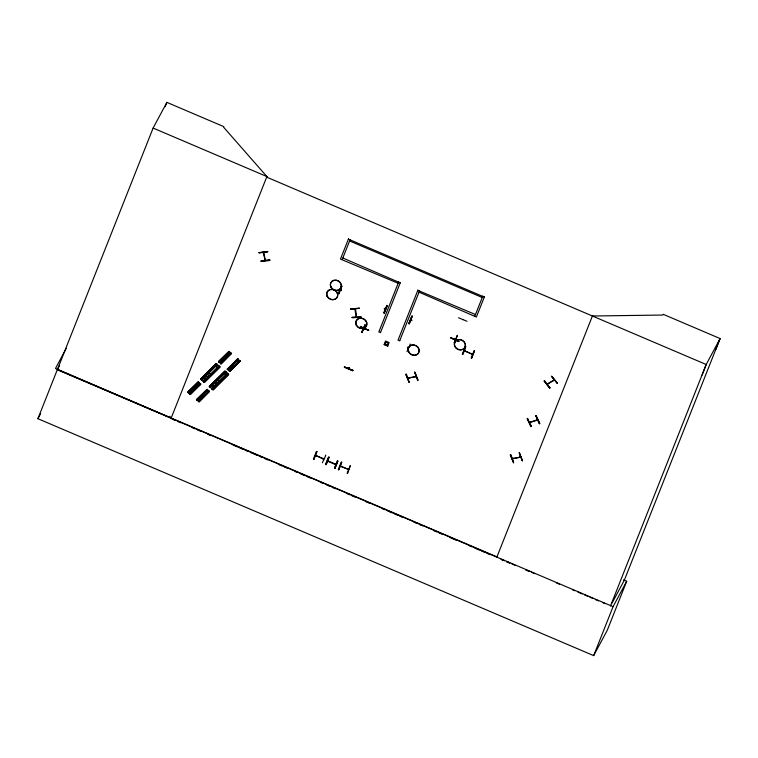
<?xml version="1.0" encoding="UTF-8"?>
<svg xmlns="http://www.w3.org/2000/svg" width="758" height="758" viewBox="0 0 758 758"><rect width="100%" height="100%" fill="white"/><g stroke="black" fill="none" stroke-linecap="round" stroke-linejoin="round"><path stroke-width="1.14" d="M547.418 384.458L548.1 383.434M554.401 380.118L553.615 380.554L554.089 379.853M554.316 380.156L547.257 384.145L554.136 379.872M354.905 309.018L355.388 309.634M529.454 422.386L530.496 421.818M536.967 420.311L536.768 419.752M537.649 420.036L536.626 419.96M454.971 339.65L455.236 338.959M348.528 368.502L348.974 367.488M348.86 368.691L349.258 367.621M364.048 329.18L364.295 328.621M261.131 261.084L269.857 259.852L269.848 260.468L261.197 261.529L261.197 260.866M407.633 378.09L408.496 377.835M408.808 377.901L408.524 378.289L408.714 377.626M415.422 376.792L415.176 376.375L416.057 376.262M416.151 376.536L407.795 378.015M512.133 458.609L513.204 458.145M519.855 456.998L519.751 456.714M520.642 457.112L512.294 458.533M352.11 317.422L360.95 317.327L352.167 317.754M360.941 317.365L360.969 316.692M360.372 326.679L368.748 330.27M496.935 556.893L57.419 369.525L153.116 128.064L166.883 102.377L223.771 126.624L223.515 127.107L266.892 176.567L266.664 177.135L706.191 364.503L720.1 338.561L663.212 314.305L662.814 315.044L592.405 316.001M702.107 375.039L706.191 364.503L610.493 605.974M715.618 349.836L719.702 339.3M623.464 579.87L626.705 581.244L607.3 630.201L593.666 655.623L37.9 418.691L57.305 369.733L59.579 365.489M165.14 106.764L166.883 102.377M170.967 418.596L266.892 176.567M398.158 283.284L340.456 259.075L348.538 238.808M316.446 451.531L313.461 459.026L314.039 459.016M313.897 459.149L316.863 451.673L313.926 459.225M316.427 455.748L316.531 455.492M316.285 456.013L315.461 455.359L323.742 459.196L322.813 458.846L323.05 458.268M325.39 455.113L325.741 455.52L322.396 462.778M325.627 464.512L328.65 457.017L325.637 464.502L326.205 464.493M326.092 464.711L329.171 457.017L326.063 464.635M380.601 332.392L378.801 332.013L398.736 281.824M327.532 461.101L328.337 461.47M380.431 332.715L400.366 282.516M335.917 464.673L334.989 464.322L335.226 463.754M334.951 468.453L337.888 460.959L334.951 468.482L334.477 468.283L337.556 460.589M334.572 468.283L337.575 460.826M338.845 469.59L338.267 469.609L341.252 462.105L341.811 462.115M338.731 469.799L341.669 462.247L338.703 469.723M348.509 469.354L340.219 466.293L341.034 466.217M399.817 340.588L398.016 340.209L417.952 290.02M347.913 469.145L348.49 469.392M350.196 465.687L347.581 473.579L347.117 473.38L350.215 465.924M399.646 340.901L419.581 290.712M419.003 292.162L476.365 317.015L484.447 296.748M462.873 354.185L465.696 346.832L462.759 354.393L462.295 354.194L465.279 346.7L465.838 346.7M464.199 350.831L465.137 350.888M472.575 354.356L471.95 353.702M472.386 354.327L464.379 350.566L464.701 350.149M471.609 358.146L474.546 350.641L471.609 358.164L471.144 357.966L474.205 350.49M496.717 557.462L592.633 315.432M593.666 655.623L613.07 606.665L626.705 581.244M720.1 338.561L624.403 580.022L612.038 603.141M339.016 293.611L338.438 293.63L341.46 286.154L342.038 286.154M338.494 293.621L341.507 286.154M338.902 293.829L341.867 286.306M340.503 290.38L341.233 290.257M340.361 290.229L341.252 290.219M341.1 290.589L340.55 290.011M360.334 326.783L368.701 330.403L360.457 326.537M352.934 370.245L352.65 370.87L344.284 367.251L344.568 366.626M362.097 332.355L361.519 332.364L365.119 324.898M361.983 332.563L365.053 324.888M363.736 328.745L364.323 329.484L364.693 328.697M348.784 368.71L349.087 367.962M384.837 308.335L384.334 309.018L385.358 309.112M384.259 313.139L387.253 305.663L384.259 313.168L383.794 312.969L386.978 305.322M412.163 316.285L409.244 323.818L408.78 323.609L411.802 316.143L412.38 316.143M411.85 316.143L408.789 323.609M409.244 323.818L412.267 316.361M411.774 320.35L411.878 320.094M411.632 320.615L410.845 319.933M407.652 347.183C406.487 348.017 409.652 347.676 407.7 347.477M410.012 344.037L410.362 344.445L406.97 351.674M455.103 339.319L454.914 338.428M454.629 339.518C454.26 338.144 456.562 339.565 454.734 339.101M454.137 342.957L457.32 335.33L454.601 343.156L454.25 342.749M458.533 317.754L466.947 321.269M450.612 337.755L458.893 341.555L450.707 337.566M462.873 319.705L462.57 319.488M352.83 370.454L344.426 366.91L352.906 370.311M519.618 456.932L520.547 456.78M458.96 341.403L450.593 337.774M66.306 348.301L55.495 368.464L171.194 418.028L169.65 416.256M37.9 418.691L40.629 413.612M267.764 251.542L259.113 252.604M188.098 392.18L198.435 381.928L200.813 384.192L190.41 394.53L187.823 392.208L198.208 381.871L198.558 382.184L187.851 392.256L198.217 381.89M263.396 251.969L263.329 253.181L263.869 252.954M263.699 251.931L263.831 252.092M189.149 391.128L191.414 393.127M263.718 252.016L265.262 260.562M189.851 390.427L192.115 392.426M190.912 389.375L193.176 391.374M191.84 388.447L194.105 390.446M192.892 387.395L195.157 389.394M263.197 252.518L265.243 260.477L265.177 259.388M197.146 400.139L207.578 389.764L197.317 400.366L207.578 389.764L196.805 399.627M197.857 398.575L200.121 400.584M198.558 397.884L200.823 399.883M199.562 396.917L201.874 398.831M221.052 363.982L231.351 353.408L229.087 351.409L218.493 361.699L229.096 351.399L218.759 361.651L221.023 363.651M200.5 395.979L202.812 397.893M219.763 360.685L222.075 362.599M201.6 394.842L203.864 396.851M220.521 359.898L222.776 361.898M221.573 358.847L223.837 360.855M199.06 401.626L209.521 391.64L207.133 389.385L196.53 399.674L199.117 401.977L209.189 391.374M222.501 357.918L224.766 359.917M223.563 356.866L225.818 358.866M227.466 369.099L238.239 359.235L227.969 369.838L238.239 359.311M228.471 368.142L230.783 370.056M229.172 367.44L231.484 369.354M230.271 366.304L232.535 368.303M231.209 365.365L233.473 367.365M232.261 364.323L234.525 366.322M350.168 239.5L342.256 259.444M349.59 240.949L482.24 297.506M342.834 257.995L400.196 282.838M341.289 290.627L341.536 290.106M350.689 308.942L359.557 308.373L350.774 308.8M356.156 316.2L356.62 317.109L355.426 308.459M364.323 329.484L364.702 328.764L364.399 329.398M384.325 308.97L384.571 308.44M385.471 308.705L384.619 308.743M386.95 305.531L383.908 312.76M317.005 451.531L316.427 451.55M384.145 344.52L387.745 346.018L384.145 344.52L385.528 341.043L389.11 342.569L387.726 346.046M328.46 461.499L328.707 460.968M347.619 469.373L347.856 468.842M406.364 373.978L409.121 382.278L405.805 374.262L409.093 382.231M414.778 372.14L418.009 380.345L414.834 372.15M482.818 296.046L474.906 316.001M475.484 314.542L417.781 290.333M465.118 351.181L465.365 350.66M471.647 353.958L471.893 353.436M544.661 380.573L544.159 381.028M527.767 418.378L527.198 418.738M551.568 376.423L557.414 383.226L551.729 376.195M510.854 454.497L513.611 462.797L510.286 454.8L513.583 462.75M553.785 380.497L553.567 380.042M549.616 388.068L544.178 380.999L549.616 388.077L550.119 387.622M539.904 423.608L536.143 415.763L539.459 423.779L535.878 415.716M530.988 426.555L527.227 418.719L530.932 426.593L531.5 426.233M519.277 452.668L522.499 460.864L519.325 452.668M522.196 460.76L519.258 452.829M544.5 380.791L550.005 387.831M204.253 382.098L200.529 379.038L216.087 363.508L220 366.986L204.338 382.43L220 366.986M200.785 379.142L216.428 363.594L201.05 379.483L200.529 379.038M229.096 351.466L218.711 361.737M201.183 379.625L216.75 364.096L217.281 364.56L201.685 380.061L201.221 379.654L216.76 364.115M188.439 392.682L198.88 382.316L188.6 392.909M218.929 362.087L229.333 351.778M201.514 379.786L217.053 364.247L201.685 380.061M219.1 362.163L229.541 351.788M201.619 380.004L217.281 364.56M190.249 394.302L200.69 383.936L189.642 393.847L200.197 383.576M220.521 363.423L230.678 352.963L231.465 353.664M189.633 393.828L200.245 383.548M189.974 394.141L200.33 383.785M220.587 363.575L231.019 353.266L220.294 363.3M200.662 383.974L190.069 394.217M220.786 363.745L231.323 353.455L220.919 363.774M203.239 381.464L219.147 366.019L203.769 381.909L203.315 381.52M219.147 366.019L203.57 381.625M204.404 382.487L203.893 382.023L219.735 366.645M203.902 382.051L219.507 366.578M209.227 386.485L224.794 370.965L228.518 374.054L213.131 389.944L209.559 386.656M209.303 386.552L225.126 371.145M227.409 369.26L237.576 358.799L240.182 361.111L229.759 371.439L240.163 361.111M196.71 399.75L207.142 389.375L196.521 399.665M225.306 371.429L209.758 386.931M227.533 369.44L237.804 358.847L227.239 369.193M209.957 387.13L225.448 371.543L225.988 372.017L210.326 387.452L225.988 372.017M225.761 371.695L210.156 387.177L225.789 371.733M227.656 369.563L238.239 359.235M198.833 401.721L198.34 401.295L208.952 391.062M229.001 370.757L239.613 360.467L229.352 371.069M198.52 401.37L208.952 390.995M229.447 371.155L240.049 360.855L229.797 371.458M227.504 373.391L211.975 388.949L212.467 389.356L228.044 373.855L227.504 373.391L228.044 373.855L212.382 389.299M227.589 373.467L211.937 388.892L212.467 389.356M212.212 389.015L227.855 373.467M212.676 389.555L228.167 373.969L212.865 389.603L228.698 374.443M213.045 389.877L228.613 374.376M327.627 460.836L335.87 464.266M340.266 465.933L348.652 469.505M385.254 309.368L384.429 309.046M363.546 328.707L364.475 329.105M527.549 418.606L531.386 426.441M472.452 354.337L464.351 350.897M315.65 455.397L323.742 458.855M335.785 464.654L327.683 461.215M551.682 376.328L557.139 383.377M341.166 290.608L340.446 290.267M410.997 319.99L411.651 320.321M408.211 348.083L407.491 347.742M455.473 339.338L454.753 338.987M364.977 325.03L361.954 332.487M547.873 383.681L547.181 384.183M529.539 422.358L537.441 419.743M529.662 422.623L537.574 420.017M407.823 378.356L416.066 376.555M520.557 457.083L512.436 458.941M535.811 415.867L539.582 423.713M259.018 252.746L267.669 251.684M261.084 261.074L269.782 260.013M350.679 309.046L359.406 308.174M352.072 317.327L360.893 316.91M414.759 372.301L417.667 380.393M220.351 363.357L230.707 353.001M227.182 369.137L229.683 371.193M209.89 387.073L210.392 387.509M153.116 128.064L266.968 176.595M348.367 239.121L484.277 297.06M57.305 369.733L613.07 606.665M172.057 419.06L175.325 420.453M177.505 421.382L180.774 422.774M191.67 427.417L194.939 428.81M197.118 429.739L200.387 431.131M208.014 434.381L210.193 435.31M233.066 445.069L237.425 446.926M239.604 447.855L242.873 449.248M245.052 450.176L248.321 451.569M250.5 452.498L257.038 455.283M259.217 456.212L262.486 457.605M264.665 458.533L267.934 459.926M278.821 464.578L282.09 465.971M284.269 466.9L287.538 468.292M295.165 471.542L297.344 472.471M300.613 473.864L304.972 475.721M307.151 476.649L310.42 478.042M320.227 482.221L322.406 483.149M326.764 485.006L330.033 486.399M332.203 487.328L335.472 488.73M346.368 493.373L349.637 494.766M351.816 495.694L355.085 497.087M365.981 501.73L369.25 503.123M382.326 508.694L384.505 509.622M387.774 511.015L392.123 512.872M394.302 513.81L397.571 515.203M399.75 516.132L403.019 517.525M413.915 522.167L417.184 523.56M419.364 524.489L422.632 525.881M433.529 530.524L436.798 531.917M438.977 532.846L442.246 534.238M449.864 537.488L456.401 540.283M469.477 545.855L471.656 546.783M474.925 548.176L479.283 550.033M481.463 550.962L484.732 552.355M486.911 553.283L490.18 554.676M511.887 563.933L515.137 565.316M525.967 569.94L529.226 571.324L525.948 569.988M531.386 572.243L534.636 573.635M556.315 582.874L559.565 584.257M572.565 589.8L574.735 590.728M577.984 592.112L582.315 593.959M584.484 594.878L587.734 596.271M589.904 597.19L593.154 598.574M595.324 599.502L598.574 600.886M602.904 602.733L605.074 603.662M410.789 320.255L411.547 320.577M363.632 328.745L364.333 328.953M356.26 317.015L354.858 309.018M236.742 359.908L239.007 361.907M228.035 352.461L230.299 354.46M223.544 372.633L226.936 375.627M214.836 365.176L218.228 368.18M216.76 379.379L220.152 382.373M208.052 371.922L211.444 374.926M215.177 380.952L218.569 383.946M206.479 373.495L209.871 376.499M213.775 382.354L217.176 385.348M205.077 374.897L208.469 377.901M212.202 383.927L215.594 386.921M203.495 376.47L206.887 379.474M211.141 384.969L214.533 387.973M202.443 377.522L205.835 380.525M206.081 390.436L208.336 392.436M197.374 382.979L199.638 384.988M267.669 251.789L259.018 252.85M385.415 342.474L385.632 344.558L387.859 344.587L387.641 342.502L385.415 342.474M504.297 560.702L501.047 559.309L504.297 560.712M509.717 563.005L506.467 561.621L509.708 563.033M327.162 296.359A5.694 5.012 28.2 0 0 336.741 297.998A5.694 5.012 28.2 0 0 332.601 289.556A5.694 5.012 28.2 0 0 327.162 296.359M327.285 296.189A5.657 4.984 28.2 0 0 336.798 297.818A5.657 4.984 28.2 0 0 332.686 289.423A5.657 4.984 28.2 0 0 327.285 296.189M454.838 346.529A5.694 5.012 28.2 0 0 464.417 348.168A5.694 5.012 28.2 0 0 460.277 339.726A5.694 5.012 28.2 0 0 454.838 346.529M454.933 346.378A5.666 4.993 28.2 0 0 464.474 348.007A5.666 4.993 28.2 0 0 460.352 339.603A5.666 4.993 28.2 0 0 454.933 346.378M408.619 351.93A5.694 5.012 28.2 0 0 418.198 353.56A5.694 5.012 28.2 0 0 414.058 345.117A5.694 5.012 28.2 0 0 408.619 351.93M408.733 351.75A5.666 4.993 28.2 0 0 418.274 353.38A5.666 4.993 28.2 0 0 414.152 344.966A5.666 4.993 28.2 0 0 408.733 351.75M330.829 287.111A5.694 5.012 28.2 0 0 340.408 288.751A5.694 5.012 28.2 0 0 336.268 280.308A5.694 5.012 28.2 0 0 330.829 287.111M330.943 286.941A5.657 4.984 28.2 0 0 340.465 288.571A5.657 4.984 28.2 0 0 336.353 280.176A5.657 4.984 28.2 0 0 330.943 286.941M356.298 325.125A5.704 5.022 28.2 0 0 365.896 326.774A5.704 5.022 28.2 0 0 361.746 318.313A5.704 5.022 28.2 0 0 356.298 325.125M356.345 325.03A5.704 5.022 28.2 0 0 365.943 326.67A5.704 5.022 28.2 0 0 361.793 318.208A5.704 5.022 28.2 0 0 356.345 325.03"/></g></svg>
